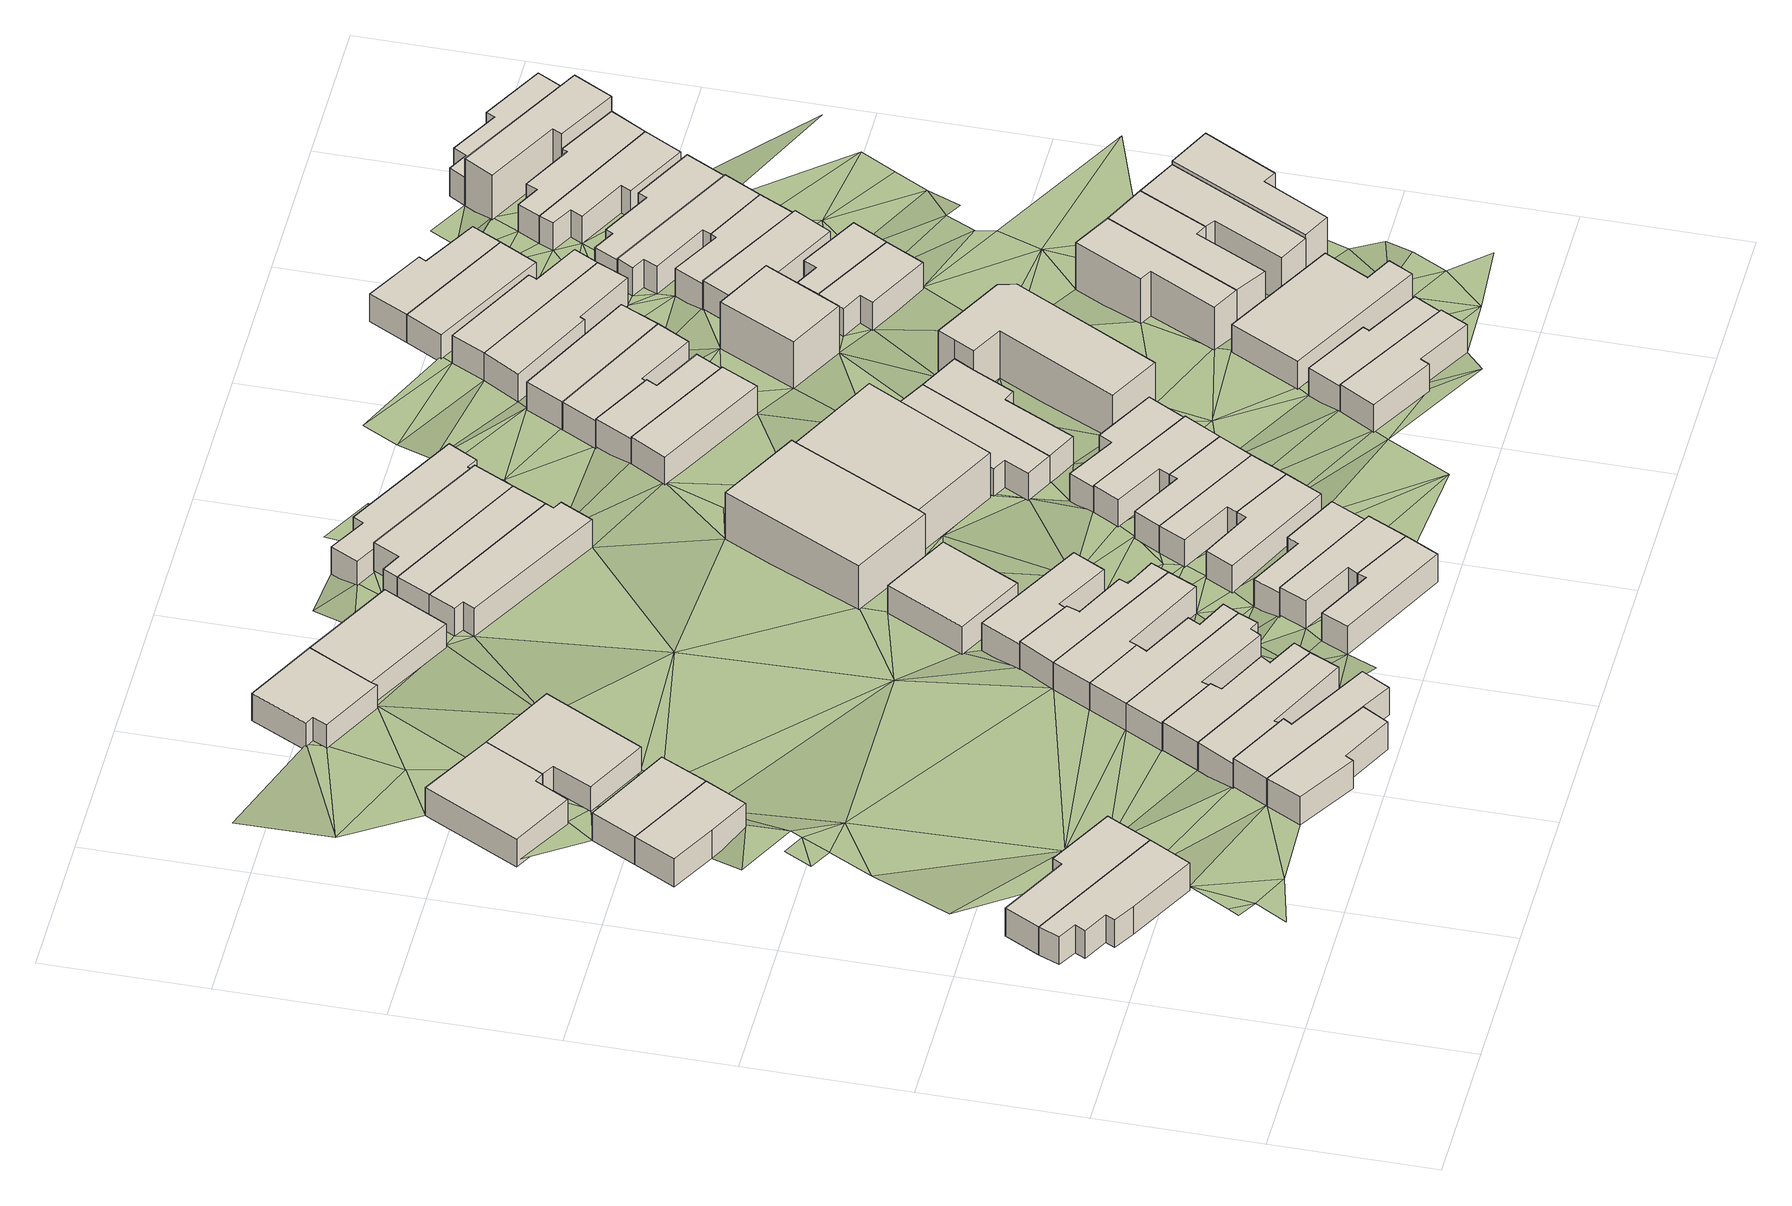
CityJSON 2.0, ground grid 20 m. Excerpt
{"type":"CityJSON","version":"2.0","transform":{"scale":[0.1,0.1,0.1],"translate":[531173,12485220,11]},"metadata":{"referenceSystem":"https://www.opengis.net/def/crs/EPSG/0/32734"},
"CityObjects":{
"building1":{"type":"Building","attributes":{"address":"84 Fenton Road Salt River Cape Town","building":"house","building:levels":1,"building_height":4.1,"plus_code":"4FRW3F96+7X5","ground_height":15.46,"roof_height":19.56},"geometry":[{"type":"Solid","lod":"1","boundaries":[[[[0,1,2,3]],[[1,4,5,2]],[[4,6,7,5]],[[6,8,9,7]],[[8,10,11,9]],[[10,12,13,11]],[[12,14,15,13]],[[14,16,17,15]],[[16,0,3,17]],[[3,2,5,7,9,11,13,15,17]],[[16,14,12,10,8,6,4,1,0]]]]}]},
"building2":{"type":"Building","attributes":{"address":"82 Fenton Road Salt River Cape Town","building":"house","building:levels":1,"building_height":4.1,"plus_code":"4FRW3F96+7XH","ground_height":15.46,"roof_height":19.56},"geometry":[{"type":"Solid","lod":"1","boundaries":[[[[1,18,19,2]],[[18,20,21,19]],[[20,22,23,21]],[[22,24,25,23]],[[24,4,5,25]],[[4,1,2,5]],[[2,19,21,23,25,5]],[[4,24,22,20,18,1]]]]}]},
"building3":{"type":"Building","attributes":{"address":"57 Cecil Road Salt River Cape Town","building":"house","building:levels":1,"building_height":4.1,"plus_code":"4FRW3F97+C2J","ground_height":13.93,"roof_height":18.03},"geometry":[{"type":"Solid","lod":"1","boundaries":[[[[26,27,28,29]],[[27,30,31,28]],[[30,32,33,31]],[[32,34,35,33]],[[34,26,29,35]],[[29,28,31,33,35]],[[34,32,30,27,26]]]]}]},
"building4":{"type":"Building","attributes":{"address":"83 Fenton Road Salt River Cape Town","building":"house","building:levels":1,"building_height":4.1,"plus_code":"4FRW3F97+54J","ground_height":15.99,"roof_height":20.09},"geometry":[{"type":"Solid","lod":"1","boundaries":[[[[36,37,38,39]],[[37,40,41,38]],[[40,42,43,41]],[[42,44,45,43]],[[44,46,47,45]],[[46,36,39,47]],[[39,38,41,43,45,47]],[[46,44,42,40,37,36]]]]}]},
"building5":{"type":"Building","attributes":{"address":"55 Cecil Road Salt River Cape Town","building":"house","building:levels":1,"building_height":4.1,"plus_code":"4FRW3F97+C2W","ground_height":13.93,"roof_height":18.03},"geometry":[{"type":"Solid","lod":"1","boundaries":[[[[26,34,35,29]],[[34,48,49,35]],[[48,50,51,49]],[[50,26,29,51]],[[29,35,49,51]],[[50,48,34,26]]]]}]},
"building6":{"type":"Building","attributes":{"address":"36 Pope Street Salt River Cape Town","building":"house","building:levels":1,"building_height":4.1,"plus_code":"4FRW3F97+G27","ground_height":13.09,"roof_height":17.19},"geometry":[{"type":"Solid","lod":"1","boundaries":[[[[52,53,54,55]],[[53,56,57,54]],[[56,58,59,57]],[[58,60,61,59]],[[60,62,63,61]],[[62,52,55,63]],[[55,54,57,59,61,63]],[[62,60,58,56,53,52]]]]}]},
"building7":{"type":"Building","attributes":{"address":"81 Fenton Road Salt River Cape Town","building":"house","building:levels":1,"building_height":4.1,"plus_code":"4FRW3F97+54V","ground_height":15.99,"roof_height":20.09},"geometry":[{"type":"Solid","lod":"1","boundaries":[[[[46,44,45,47]],[[44,64,65,45]],[[64,66,67,65]],[[66,68,69,67]],[[68,70,71,69]],[[70,72,73,71]],[[72,46,47,73]],[[47,45,65,67,69,71,73]],[[72,70,68,66,64,44,46]]]]}]},
"building8":{"type":"Building","attributes":{"address":"79 Fenton Road Salt River Cape Town","building":"house","building:levels":1,"building_height":4.1,"plus_code":"4FRW3F97+648","ground_height":15.23,"roof_height":19.33},"geometry":[{"type":"Solid","lod":"1","boundaries":[[[[74,75,76,77]],[[75,78,79,76]],[[78,80,81,79]],[[80,82,83,81]],[[82,84,85,83]],[[84,74,77,85]],[[77,76,79,81,83,85]],[[84,82,80,78,75,74]]]]}]},
"building9":{"type":"Building","attributes":{"address":"38 Pope Street Salt River Cape Town","building":"house","building:levels":1,"building_height":4.1,"plus_code":"4FRW3F97+F3J","ground_height":13.09,"roof_height":17.19},"geometry":[{"type":"Solid","lod":"1","boundaries":[[[[53,52,55,54]],[[52,86,87,55]],[[86,88,89,87]],[[88,90,91,89]],[[90,92,93,91]],[[92,53,54,93]],[[54,55,87,89,91,93]],[[92,90,88,86,52,53]]]]}]},
"building10":{"type":"Building","attributes":{"address":"77 Fenton Road Salt River Cape Town","building":"house","building:levels":1,"building_height":4.1,"plus_code":"4FRW3F97+64Q","ground_height":15.23,"roof_height":19.33},"geometry":[{"type":"Solid","lod":"1","boundaries":[[[[84,82,83,85]],[[82,94,95,83]],[[94,96,97,95]],[[96,98,99,97]],[[98,100,101,99]],[[100,102,103,101]],[[102,104,105,103]],[[104,84,85,105]],[[85,83,95,97,99,101,103,105]],[[104,102,100,98,96,94,82,84]]]]}]},
"building11":{"type":"Building","attributes":{"address":"75 Fenton Road Salt River Cape Town","building":"house","building:levels":1,"building_height":4.1,"plus_code":"4FRW3F97+752","ground_height":14.95,"roof_height":19.05},"geometry":[{"type":"Solid","lod":"1","boundaries":[[[[106,107,108,109]],[[107,110,111,108]],[[110,112,113,111]],[[112,114,115,113]],[[114,116,117,115]],[[116,118,119,117]],[[118,120,121,119]],[[120,106,109,121]],[[109,108,111,113,115,117,119,121]],[[120,118,116,114,112,110,107,106]]]]}]},
"building12":{"type":"Building","attributes":{"address":"73 Fenton Road Salt River Cape Town","building":"house","building:levels":1,"building_height":4.1,"plus_code":"4FRW3F97+756","ground_height":14.95,"roof_height":19.05},"geometry":[{"type":"Solid","lod":"1","boundaries":[[[[106,120,121,109]],[[120,122,123,121]],[[122,124,125,123]],[[124,126,127,125]],[[126,128,129,127]],[[128,130,131,129]],[[130,132,133,131]],[[132,106,109,133]],[[109,121,123,125,127,129,131,133]],[[132,130,128,126,124,122,120,106]]]]}]},
"building13":{"type":"Building","attributes":{"address":"7 Pope Street Salt River Cape Town","building":"house","building:levels":1,"building_height":4.1,"plus_code":"4FRW3F97+J34","ground_height":12.15,"roof_height":16.25},"geometry":[{"type":"Solid","lod":"1","boundaries":[[[[134,135,136,137]],[[135,138,139,136]],[[138,140,141,139]],[[140,142,143,141]],[[142,144,145,143]],[[144,146,147,145]],[[146,134,137,147]],[[137,136,139,141,143,145,147]],[[146,144,142,140,138,135,134]]]]}]},
"building14":{"type":"Building","attributes":{"address":"71 Fenton Road Salt River Cape Town","building":"house","building:levels":1,"building_height":4.1,"plus_code":"4FRW3F97+75M","ground_height":14.95,"roof_height":19.05},"geometry":[{"type":"Solid","lod":"1","boundaries":[[[[132,130,131,133]],[[130,148,149,131]],[[148,150,151,149]],[[150,152,153,151]],[[152,154,155,153]],[[154,132,133,155]],[[133,131,149,151,153,155]],[[154,152,150,148,130,132]]]]}]},
"building15":{"type":"Building","attributes":{"address":"69 Fenton Road Salt River Cape Town","building":"house","building:levels":1,"building_height":4.1,"plus_code":"4FRW3F97+75W","ground_height":14.95,"roof_height":19.05},"geometry":[{"type":"Solid","lod":"1","boundaries":[[[[154,152,153,155]],[[152,156,157,153]],[[156,158,159,157]],[[158,160,161,159]],[[160,162,163,161]],[[162,164,165,163]],[[164,166,167,165]],[[166,154,155,167]],[[155,153,157,159,161,163,165,167]],[[166,164,162,160,158,156,152,154]]]]}]},
"building16":{"type":"Building","attributes":{"address":"76 Goldsmith Road Salt River Cape Town","building":"house","building:levels":1,"building_height":4.1,"plus_code":"4FRW3F97+56W","ground_height":15.69,"roof_height":19.79},"geometry":[{"type":"Solid","lod":"1","boundaries":[[[[168,169,170,171]],[[169,172,173,170]],[[172,174,175,173]],[[174,176,177,175]],[[176,178,179,177]],[[178,168,171,179]],[[171,170,173,175,177,179]],[[178,176,174,172,169,168]]]]}]},
"building17":{"type":"Building","attributes":{"address":"67 Fenton Road Salt River Cape Town","building":"house","building:levels":1,"building_height":4.1,"plus_code":"4FRW3F97+859","ground_height":14.53,"roof_height":18.63},"geometry":[{"type":"Solid","lod":"1","boundaries":[[[[180,181,182,183]],[[181,184,185,182]],[[184,186,187,185]],[[186,188,189,187]],[[188,190,191,189]],[[190,180,183,191]],[[183,182,185,187,189,191]],[[190,188,186,184,181,180]]]]}]},
"building18":{"type":"Building","attributes":{"address":"Pope Street Salt River Cape Town","building":"house","building:levels":1,"building_height":4.1,"plus_code":"4FRW3F97+H4F","ground_height":12.15,"roof_height":16.25},"geometry":[{"type":"Solid","lod":"1","boundaries":[[[[135,134,137,136]],[[134,192,193,137]],[[192,194,195,193]],[[194,135,136,195]],[[136,137,193,195]],[[194,192,134,135]]]]}]},
"building19":{"type":"Building","attributes":{"address":"74 Goldsmith Road Salt River Cape Town","building":"house","building:levels":1,"building_height":4.1,"plus_code":"4FRW3F97+665","ground_height":15.69,"roof_height":19.79},"geometry":[{"type":"Solid","lod":"1","boundaries":[[[[169,196,197,170]],[[196,198,199,197]],[[198,200,201,199]],[[200,202,203,201]],[[202,172,173,203]],[[172,169,170,173]],[[170,197,199,201,203,173]],[[172,202,200,198,196,169]]]]}]},
"building20":{"type":"Building","attributes":{"address":"65 Fenton Road Salt River Cape Town","building":"house","building:levels":1,"building_height":4.1,"plus_code":"4FRW3F97+955","ground_height":14.27,"roof_height":18.37},"geometry":[{"type":"Solid","lod":"1","boundaries":[[[[204,205,206,207]],[[205,208,209,206]],[[208,210,211,209]],[[210,204,207,211]],[[207,206,209,211]],[[210,208,205,204]]]]}]},
"building21":{"type":"Building","attributes":{"address":"72 Goldsmith Road Salt River Cape Town","building":"house","building:levels":1,"building_height":4.1,"plus_code":"4FRW3F97+67C","ground_height":14.95,"roof_height":19.05},"geometry":[{"type":"Solid","lod":"1","boundaries":[[[[212,213,214,215]],[[213,216,217,214]],[[216,218,219,217]],[[218,220,221,219]],[[220,222,223,221]],[[222,212,215,223]],[[215,214,217,219,221,223]],[[222,220,218,216,213,212]]]]}]},
"building22":{"type":"Building","attributes":{"address":"70 Goldsmith Road Salt River Cape Town","building":"house","building:levels":1,"building_height":4.1,"plus_code":"4FRW3F97+67V","ground_height":14.59,"roof_height":18.69},"geometry":[{"type":"Solid","lod":"1","boundaries":[[[[224,225,226,227]],[[225,228,229,226]],[[228,230,231,229]],[[230,232,233,231]],[[232,234,235,233]],[[234,224,227,235]],[[227,226,229,231,233,235]],[[234,232,230,228,225,224]]]]}]},
"building23":{"type":"Building","attributes":{"address":"62 Fenton Road Salt River Cape Town","building":"house","building:levels":1,"building_height":4.1,"plus_code":"4FRW3F97+G5P","ground_height":12.95,"roof_height":17.05},"geometry":[{"type":"Solid","lod":"1","boundaries":[[[[236,237,238,239]],[[237,240,241,238]],[[240,242,243,241]],[[242,244,245,243]],[[244,246,247,245]],[[246,248,249,247]],[[248,250,251,249]],[[250,236,239,251]],[[239,238,241,243,245,247,249,251]],[[250,248,246,244,242,240,237,236]]]]}]},
"building24":{"type":"Building","attributes":{"address":"68 Goldsmith Road Salt River Cape Town","building":"house","building:levels":1,"building_height":4.1,"plus_code":"4FRW3F97+778","ground_height":14.59,"roof_height":18.69},"geometry":[{"type":"Solid","lod":"1","boundaries":[[[[224,252,253,227]],[[252,254,255,253]],[[254,256,257,255]],[[256,258,259,257]],[[258,225,226,259]],[[225,224,227,226]],[[227,253,255,257,259,226]],[[225,258,256,254,252,224]]]]}]},
"building25":{"type":"Building","attributes":{"address":"Fenton Mews 46 Fenton Road Salt River Cape Town","building":"apartments","building:levels":2,"building:flats":"4","building_height":6.9,"plus_code":"4FRW3F97+C68","ground_height":13.69,"roof_height":20.59},"geometry":[{"type":"Solid","lod":"1","boundaries":[[[[260,261,262,263]],[[261,264,265,262]],[[264,266,267,265]],[[266,268,269,267]],[[268,270,271,269]],[[270,260,263,271]],[[263,262,265,267,269,271]],[[270,268,266,264,261,260]]]]}]},
"building26":{"type":"Building","attributes":{"address":"60 Fenton Road Salt River Cape Town","building":"house","building:levels":1,"building_height":4.1,"plus_code":"4FRW3F97+H55","ground_height":12.95,"roof_height":17.05},"geometry":[{"type":"Solid","lod":"1","boundaries":[[[[236,250,251,239]],[[250,272,273,251]],[[272,274,275,273]],[[274,236,239,275]],[[239,251,273,275]],[[274,272,250,236]]]]}]},
"building27":{"type":"Building","attributes":{"address":"66 Goldsmith Road Salt River Cape Town","building":"house","building:levels":1,"building_height":4.1,"plus_code":"4FRW3F97+77H","ground_height":14.59,"roof_height":18.69},"geometry":[{"type":"Solid","lod":"1","boundaries":[[[[252,276,277,253]],[[276,278,279,277]],[[278,280,281,279]],[[280,282,283,281]],[[282,254,255,283]],[[254,252,253,255]],[[253,277,279,281,283,255]],[[254,282,280,278,276,252]]]]}]},
"building28":{"type":"Building","attributes":{"address":"58 Fenton Road Salt River Cape Town","building":"house","building:levels":1,"building_height":4.1,"plus_code":"4FRW3F97+H66","ground_height":12.95,"roof_height":17.05},"geometry":[{"type":"Solid","lod":"1","boundaries":[[[[272,284,285,273]],[[284,286,287,285]],[[286,288,289,287]],[[288,290,291,289]],[[290,274,275,291]],[[274,272,273,275]],[[273,285,287,289,291,275]],[[274,290,288,286,284,272]]]]}]},
"building29":{"type":"Building","attributes":{"address":"64 Goldsmith Road Salt River Cape Town","building":"house","building:levels":1,"building_height":4.1,"plus_code":"4FRW3F97+78R","ground_height":14.59,"roof_height":18.69},"geometry":[{"type":"Solid","lod":"1","boundaries":[[[[276,292,293,277]],[[292,294,295,293]],[[294,296,297,295]],[[296,298,299,297]],[[298,278,279,299]],[[278,276,277,279]],[[277,293,295,297,299,279]],[[278,298,296,294,292,276]]]]}]},
"building30":{"type":"Building","attributes":{"address":"56 Fenton Road Salt River Cape Town","building":"house","building:levels":1,"building_height":4.1,"plus_code":"4FRW3F97+H6M","ground_height":12.15,"roof_height":16.25},"geometry":[{"type":"Solid","lod":"1","boundaries":[[[[300,301,302,303]],[[301,304,305,302]],[[304,306,307,305]],[[306,308,309,307]],[[308,310,311,309]],[[310,312,313,311]],[[312,314,315,313]],[[314,316,317,315]],[[316,300,303,317]],[[303,302,305,307,309,311,313,315,317]],[[316,314,312,310,308,306,304,301,300]]]]}]},
"building31":{"type":"Building","attributes":{"address":"48 Fenton Road Salt River Cape Town","building":"yes","building:levels":2,"building_height":6.9,"plus_code":"4FRW3F97+97W","ground_height":13.69,"roof_height":20.59},"geometry":[{"type":"Solid","lod":"1","boundaries":[[[[261,260,263,262]],[[260,318,319,263]],[[318,320,321,319]],[[320,261,262,321]],[[262,263,319,321]],[[320,318,260,261]]]]}]},
"building32":{"type":"Building","attributes":{"address":"62 Goldsmith Road Salt River Cape Town","building":"house","building:levels":1,"building_height":4.1,"plus_code":"4FRW3F97+883","ground_height":14.27,"roof_height":18.37},"geometry":[{"type":"Solid","lod":"1","boundaries":[[[[322,323,324,325]],[[323,326,327,324]],[[326,328,329,327]],[[328,330,331,329]],[[330,332,333,331]],[[332,322,325,333]],[[325,324,327,329,331,333]],[[332,330,328,326,323,322]]]]}]},
"building33":{"type":"Building","attributes":{"address":"50 Fenton Road Salt River Cape Town","building":"house","building:levels":1,"building_height":4.1,"plus_code":"4FRW3F97+98C","ground_height":13.88,"roof_height":17.98},"geometry":[{"type":"Solid","lod":"1","boundaries":[[[[334,335,336,337]],[[335,338,339,336]],[[338,340,341,339]],[[340,342,343,341]],[[342,344,345,343]],[[344,334,337,345]],[[337,336,339,341,343,345]],[[344,342,340,338,335,334]]]]}]},
"building34":{"type":"Building","attributes":{"address":"52 Fenton Road Salt River Cape Town","building":"house","building:levels":1,"building_height":4.1,"plus_code":"4FRW3F97+988","ground_height":13.88,"roof_height":17.98},"geometry":[{"type":"Solid","lod":"1","boundaries":[[[[346,334,337,347]],[[334,344,345,337]],[[344,348,349,345]],[[348,350,351,349]],[[350,352,353,351]],[[352,354,355,353]],[[354,346,347,355]],[[347,337,345,349,351,353,355]],[[354,352,350,348,344,334,346]]]]}]},
"building35":{"type":"Building","attributes":{"address":"61 Fenton Road Salt River Cape Town","building":"house","building:levels":1,"building_height":4.1,"plus_code":"4FRW3F97+F8J","ground_height":13.29,"roof_height":17.39},"geometry":[{"type":"Solid","lod":"1","boundaries":[[[[356,357,358,359]],[[357,360,361,358]],[[360,362,363,361]],[[362,356,359,363]],[[359,358,361,363]],[[362,360,357,356]]]]}]},
"building36":{"type":"Building","attributes":{"address":"Goldsmith Road Salt River Cape Town","building":"house","building:levels":1,"building_height":4.1,"plus_code":"4FRW3F97+695","ground_height":14.92,"roof_height":19.02},"geometry":[{"type":"Solid","lod":"1","boundaries":[[[[364,365,366,367]],[[365,368,369,366]],[[368,370,371,369]],[[370,372,373,371]],[[372,374,375,373]],[[374,364,367,375]],[[367,366,369,371,373,375]],[[374,372,370,368,365,364]]]]}]},
"building37":{"type":"Building","attributes":{"address":"59 Fenton Road Salt River Cape Town","building":"house","building:levels":1,"building_height":4.1,"plus_code":"4FRW3F97+F8V","ground_height":12.95,"roof_height":17.05},"geometry":[{"type":"Solid","lod":"1","boundaries":[[[[376,377,378,379]],[[377,380,381,378]],[[380,382,383,381]],[[382,384,385,383]],[[384,386,387,385]],[[386,376,379,387]],[[379,378,381,383,385,387]],[[386,384,382,380,377,376]]]]}]},
"building38":{"type":"Building","attributes":{"address":"Goldsmith Road Salt River Cape Town","building":"house","building:levels":1,"building_height":4.1,"plus_code":"4FRW3F97+6C7","ground_height":14.59,"roof_height":18.69},"geometry":[{"type":"Solid","lod":"1","boundaries":[[[[388,389,390,391]],[[389,392,393,390]],[[392,394,395,393]],[[394,396,397,395]],[[396,398,399,397]],[[398,388,391,399]],[[391,390,393,395,397,399]],[[398,396,394,392,389,388]]]]}]},
"building39":{"type":"Building","attributes":{"address":"Crown Butchery 58 Goldsmith Road Salt River 7925 Salt River, Cape Town","building":"commercial","building:levels":2,"building_height":6.9,"plus_code":"4FRW3F97+89V","ground_height":13.88,"roof_height":20.78},"geometry":[{"type":"Solid","lod":"1","boundaries":[[[[346,354,400,401]],[[354,402,403,400]],[[402,404,405,403]],[[404,406,407,405]],[[406,408,409,407]],[[408,410,411,409]],[[410,412,413,411]],[[412,346,401,413]],[[401,400,403,405,407,409,411,413]],[[412,410,408,406,404,402,354,346]]]]}]},
"building40":{"type":"Building","attributes":{"address":"57 Fenton Road Salt River Cape Town","building":"house","building:levels":1,"building_height":4.1,"plus_code":"4FRW3F97+G88","ground_height":12.71,"roof_height":16.81},"geometry":[{"type":"Solid","lod":"1","boundaries":[[[[414,415,416,417]],[[415,418,419,416]],[[418,420,421,419]],[[420,422,423,421]],[[422,424,425,423]],[[424,414,417,425]],[[417,416,419,421,423,425]],[[424,422,420,418,415,414]]]]}]},
"building41":{"type":"Building","attributes":{"address":"55 Fenton Road Salt River Cape Town","building":"house","building:levels":1,"building_height":4.1,"plus_code":"4FRW3F97+G8G","ground_height":12.71,"roof_height":16.81},"geometry":[{"type":"Solid","lod":"1","boundaries":[[[[424,422,423,425]],[[422,426,427,423]],[[426,428,429,427]],[[428,424,425,429]],[[425,423,427,429]],[[428,426,422,424]]]]}]},
"building42":{"type":"Building","attributes":{"address":"61 Goldsmith Road Salt River Cape Town","building":"house","building:levels":1,"building_height":4.1,"plus_code":"4FRW3F97+6CP","ground_height":14.28,"roof_height":18.38},"geometry":[{"type":"Solid","lod":"1","boundaries":[[[[430,431,432,433]],[[431,434,435,432]],[[434,436,437,435]],[[436,438,439,437]],[[438,440,441,439]],[[440,430,433,441]],[[433,432,435,437,439,441]],[[440,438,436,434,431,430]]]]}]},
"building43":{"type":"Building","attributes":{"address":"9 Pope Street Salt River Cape Town","building":"house","building:levels":2,"building_height":6.9,"plus_code":"4FRW3F97+F93","ground_height":13.29,"roof_height":20.19},"geometry":[{"type":"Solid","lod":"1","boundaries":[[[[442,443,444,445]],[[443,446,447,444]],[[446,448,449,447]],[[448,442,445,449]],[[445,444,447,449]],[[448,446,443,442]]]]}]},
"building44":{"type":"Building","attributes":{"address":"53 Fenton Road Salt River Cape Town","building":"house","building:levels":1,"building_height":4.1,"plus_code":"4FRW3F97+G9R","ground_height":12.71,"roof_height":16.81},"geometry":[{"type":"Solid","lod":"1","boundaries":[[[[450,451,452,453]],[[451,454,455,452]],[[454,456,457,455]],[[456,458,459,457]],[[458,460,461,459]],[[460,450,453,461]],[[453,452,455,457,459,461]],[[460,458,456,454,451,450]]]]}]},
"building45":{"type":"Building","attributes":{"address":"60 Pope Street Salt River Cape Town","building":"house","building:levels":2,"building_height":6.9,"plus_code":"4FRW3F97+8C4","ground_height":13.71,"roof_height":20.61},"geometry":[{"type":"Solid","lod":"1","boundaries":[[[[462,463,464,465]],[[463,466,467,464]],[[466,468,469,467]],[[468,470,471,469]],[[470,472,473,471]],[[472,462,465,473]],[[465,464,467,469,471,473]],[[472,470,468,466,463,462]]]]}]},
"building46":{"type":"Building","attributes":{"address":"51 Fenton Road Salt River Cape Town","building":"house","building:levels":1,"building_height":4.1,"plus_code":"4FRW3F97+H97","ground_height":12.71,"roof_height":16.81},"geometry":[{"type":"Solid","lod":"1","boundaries":[[[[450,460,461,453]],[[460,474,475,461]],[[474,476,477,475]],[[476,478,479,477]],[[478,480,481,479]],[[480,450,453,481]],[[453,461,475,477,479,481]],[[480,478,476,474,460,450]]]]}]},
"building47":{"type":"Building","attributes":{"address":"62 Pope Street Salt River Cape Town","building":"house","building:levels":2,"building_height":6.9,"plus_code":"4FRW3F97+8F6","ground_height":13.71,"roof_height":20.61},"geometry":[{"type":"Solid","lod":"1","boundaries":[[[[482,462,465,483]],[[462,472,473,465]],[[472,484,485,473]],[[484,486,487,485]],[[486,488,489,487]],[[488,482,483,489]],[[483,465,473,485,487,489]],[[488,486,484,472,462,482]]]]}]},
"building48":{"type":"Building","attributes":{"address":"54 Goldsmith Road Salt River Cape Town","building":"house","building:levels":1,"building_height":4.1,"plus_code":"4FRW3F97+CCF","ground_height":13.19,"roof_height":17.29},"geometry":[{"type":"Solid","lod":"1","boundaries":[[[[490,491,492,493]],[[491,494,495,492]],[[494,496,497,495]],[[496,498,499,497]],[[498,500,501,499]],[[500,490,493,501]],[[493,492,495,497,499,501]],[[500,498,496,494,491,490]]]]}]},
"building49":{"type":"Building","attributes":{"address":"Fenton Road Salt River Cape Town","building":"house","building:levels":1,"building_height":4.1,"plus_code":"4FRW3F97+H9P","ground_height":11.81,"roof_height":15.91},"geometry":[{"type":"Solid","lod":"1","boundaries":[[[[502,503,504,505]],[[503,506,507,504]],[[506,508,509,507]],[[508,502,505,509]],[[505,504,507,509]],[[508,506,503,502]]]]}]},
"building50":{"type":"Building","attributes":{"address":"52 Goldsmith Road Salt River Cape Town","building":"house","building:levels":1,"building_height":4.1,"plus_code":"4FRW3F97+CCP","ground_height":13.19,"roof_height":17.29},"geometry":[{"type":"Solid","lod":"1","boundaries":[[[[490,510,511,493]],[[510,512,513,511]],[[512,514,515,513]],[[514,516,517,515]],[[516,491,492,517]],[[491,490,493,492]],[[493,511,513,515,517,492]],[[491,516,514,512,510,490]]]]}]},
"building51":{"type":"Building","attributes":{"address":"64 Pope Street Salt River Cape Town","building":"house","building:levels":2,"building_height":6.9,"plus_code":"4FRW3F97+7FM","ground_height":13.71,"roof_height":20.61},"geometry":[{"type":"Solid","lod":"1","boundaries":[[[[518,482,483,519]],[[482,488,489,483]],[[488,520,521,489]],[[520,522,523,521]],[[522,524,525,523]],[[524,518,519,525]],[[519,483,489,521,523,525]],[[524,522,520,488,482,518]]]]}]},
"building52":{"type":"Building","attributes":{"address":"50 Goldsmith Road Salt River Cape Town","building":"house","building:levels":1,"building_height":4.1,"plus_code":"4FRW3F97+FCF","ground_height":13.19,"roof_height":17.29},"geometry":[{"type":"Solid","lod":"1","boundaries":[[[[526,527,528,529]],[[527,530,531,528]],[[530,532,533,531]],[[532,534,535,533]],[[534,536,537,535]],[[536,526,529,537]],[[529,528,531,533,535,537]],[[536,534,532,530,527,526]]]]}]},
"building53":{"type":"Building","attributes":{"address":"Fenton Road Salt River Cape Town","building":"house","building:levels":1,"building_height":4.1,"plus_code":"4FRW3F97+H9W","ground_height":11.81,"roof_height":15.91},"geometry":[{"type":"Solid","lod":"1","boundaries":[[[[538,502,505,539]],[[502,508,509,505]],[[508,540,541,509]],[[540,542,543,541]],[[542,544,545,543]],[[544,538,539,545]],[[539,505,509,541,543,545]],[[544,542,540,508,502,538]]]]}]},
"building54":{"type":"Building","attributes":{"address":"48 Goldsmith Road Salt River Cape Town","building":"house","building:levels":1,"building_height":4.1,"plus_code":"4FRW3F97+FCP","ground_height":12.71,"roof_height":16.81},"geometry":[{"type":"Solid","lod":"1","boundaries":[[[[546,547,548,549]],[[547,550,551,548]],[[550,552,553,551]],[[552,554,555,553]],[[554,556,557,555]],[[556,546,549,557]],[[549,548,551,553,555,557]],[[556,554,552,550,547,546]]]]}]},
"building55":{"type":"Building","attributes":{"address":"66 Pope Street Salt River Cape Town","building":"house","building:levels":2,"building_height":6.9,"plus_code":"4FRW3F97+7GR","ground_height":14.16,"roof_height":21.06},"geometry":[{"type":"Solid","lod":"1","boundaries":[[[[558,559,560,561]],[[559,562,563,560]],[[562,564,565,563]],[[564,566,567,565]],[[566,568,569,567]],[[568,558,561,569]],[[561,560,563,565,567,569]],[[568,566,564,562,559,558]]]]}]},
"building56":{"type":"Building","attributes":{"address":"46 Goldsmith Road Salt River Cape Town","building":"house","building:levels":1,"building_height":4.1,"plus_code":"4FRW3F97+GC5","ground_height":12.71,"roof_height":16.81},"geometry":[{"type":"Solid","lod":"1","boundaries":[[[[547,570,571,548]],[[570,572,573,571]],[[572,574,575,573]],[[574,576,577,575]],[[576,578,579,577]],[[578,580,581,579]],[[580,550,551,581]],[[550,547,548,551]],[[548,571,573,575,577,579,581,551]],[[550,580,578,576,574,572,570,547]]]]}]},
"building57":{"type":"Building","attributes":{"address":"44 Goldsmith Road Salt River Cape Town","building":"house","building:levels":1,"building_height":4.1,"plus_code":"4FRW3F97+GF6","ground_height":12.55,"roof_height":16.65},"geometry":[{"type":"Solid","lod":"1","boundaries":[[[[582,583,584,585]],[[583,586,587,584]],[[586,588,589,587]],[[588,590,591,589]],[[590,592,593,591]],[[592,594,595,593]],[[594,596,597,595]],[[596,582,585,597]],[[585,584,587,589,591,593,595,597]],[[596,594,592,590,588,586,583,582]]]]}]},
"building58":{"type":"Building","attributes":{"address":"42 Goldsmith Road Salt River Cape Town","building":"house","building:levels":1,"building_height":4.1,"plus_code":"4FRW3F97+GFV","ground_height":12.55,"roof_height":16.65},"geometry":[{"type":"Solid","lod":"1","boundaries":[[[[598,599,600,601]],[[599,602,603,600]],[[602,604,605,603]],[[604,606,607,605]],[[606,608,609,607]],[[608,610,611,609]],[[610,612,613,611]],[[612,598,601,613]],[[601,600,603,605,607,609,611,613]],[[612,610,608,606,604,602,599,598]]]]}]},
"building59":{"type":"Building","attributes":{"address":"40 Goldsmith Road Salt River Cape Town","building":"house","building:levels":1,"building_height":4.1,"plus_code":"4FRW3F97+HF3","ground_height":12.55,"roof_height":16.65},"geometry":[{"type":"Solid","lod":"1","boundaries":[[[[598,614,615,601]],[[614,616,617,615]],[[616,618,619,617]],[[618,620,621,619]],[[620,622,623,621]],[[622,624,625,623]],[[624,599,600,625]],[[599,598,601,600]],[[601,615,617,619,621,623,625,600]],[[599,624,622,620,618,616,614,598]]]]}]},
"building60":{"type":"Building","attributes":{"address":"38 Goldsmith Road Salt River Cape Town","building":"house","building:levels":2,"building_height":6.9,"plus_code":"4FRW3F97+HFG","ground_height":11.88,"roof_height":18.78},"geometry":[{"type":"Solid","lod":"1","boundaries":[[[[626,627,628,629]],[[627,630,631,628]],[[630,632,633,631]],[[632,634,635,633]],[[634,636,637,635]],[[636,626,629,637]],[[629,628,631,633,635,637]],[[636,634,632,630,627,626]]]]}]},
"building61":{"type":"Building","attributes":{"address":"36 Goldsmith Road Salt River Cape Town","building":"house","building:levels":1,"building_height":4.1,"plus_code":"4FRW3F97+HFQ","ground_height":11.88,"roof_height":15.98},"geometry":[{"type":"Solid","lod":"1","boundaries":[[[[627,638,639,640]],[[638,641,642,639]],[[641,643,644,642]],[[643,645,646,644]],[[645,647,648,646]],[[647,649,650,648]],[[649,630,651,650]],[[630,627,640,651]],[[640,639,642,644,646,648,650,651]],[[630,649,647,645,643,641,638,627]]]]}]},
"terrain1":{"type":"TINRelief","geometry":[{"type":"CompositeSurface","lod":"1","boundaries":[[[652,653,654]],[[655,653,656]],[[657,654,653]],[[20,658,22]],[[657,653,655]],[[659,20,660]],[[661,659,660]],[[657,655,662]],[[657,662,1]],[[660,20,18]],[[655,663,662]],[[660,664,661]],[[1,72,18]],[[661,664,665]],[[666,667,665]],[[668,667,666]],[[662,72,1]],[[30,669,670]],[[670,669,671]],[[666,665,664]],[[671,666,664]],[[660,18,672]],[[50,673,674]],[[18,72,84]],[[664,34,671]],[[670,671,34]],[[84,104,18]],[[675,673,50]],[[675,50,676]],[[677,664,660]],[[18,104,672]],[[676,50,48]],[[675,678,673]],[[679,673,678]],[[675,680,678]],[[672,681,660]],[[682,683,56]],[[675,676,684]],[[48,684,676]],[[664,685,34]],[[660,681,677]],[[686,687,683]],[[68,688,70]],[[689,70,688]],[[56,53,682]],[[690,683,682]],[[34,685,48]],[[66,688,68]],[[686,683,690]],[[677,685,664]],[[691,102,100]],[[692,102,691]],[[684,48,693]],[[682,53,694]],[[694,690,682]],[[690,695,686]],[[692,691,696]],[[697,691,698]],[[178,699,688]],[[694,53,700]],[[701,178,688]],[[48,685,693]],[[693,700,684]],[[699,178,697]],[[691,697,696]],[[685,677,702]],[[697,178,176]],[[703,696,697]],[[704,705,706]],[[704,707,705]],[[696,703,708]],[[200,703,697]],[[200,697,176]],[[702,709,685]],[[190,709,702]],[[694,700,710]],[[704,711,122]],[[707,704,150]],[[198,120,703]],[[198,703,200]],[[172,200,176]],[[710,712,694]],[[713,685,709]],[[122,150,704]],[[700,693,242]],[[122,120,220]],[[172,176,174]],[[220,120,198]],[[190,205,709]],[[685,714,693]],[[242,710,700]],[[715,716,160]],[[202,200,172]],[[220,150,122]],[[714,685,713]],[[715,717,718]],[[135,719,720]],[[717,715,160]],[[150,220,721]],[[190,722,205]],[[160,158,156]],[[152,150,723]],[[723,150,721]],[[160,156,717]],[[710,242,237]],[[721,220,724]],[[237,242,240]],[[710,237,236]],[[220,725,724]],[[726,156,152]],[[135,727,719]],[[717,156,728]],[[726,152,723]],[[236,727,710]],[[722,208,205]],[[714,713,729]],[[693,714,266]],[[726,728,156]],[[693,244,242]],[[717,730,722]],[[724,731,721]],[[727,236,274]],[[730,717,728]],[[713,208,729]],[[726,723,732]],[[719,727,290]],[[728,726,733]],[[732,723,734]],[[727,274,290]],[[735,736,719]],[[290,735,719]],[[728,733,730]],[[208,722,737]],[[732,738,726]],[[266,244,693]],[[731,724,739]],[[740,722,730]],[[741,196,169]],[[208,737,729]],[[740,742,722]],[[290,288,286]],[[735,312,736]],[[286,735,290]],[[743,729,737]],[[739,196,741]],[[737,722,744]],[[722,742,744]],[[745,740,730]],[[739,741,731]],[[737,746,743]],[[745,730,747]],[[748,740,745]],[[310,308,312]],[[744,746,737]],[[742,330,744]],[[749,224,731]],[[248,246,250]],[[741,749,731]],[[244,266,750]],[[751,746,744]],[[744,330,752]],[[753,266,264]],[[272,250,246]],[[750,246,244]],[[744,754,751]],[[753,750,266]],[[224,755,252]],[[330,348,752]],[[756,757,308]],[[758,330,759]],[[749,755,224]],[[348,330,758]],[[272,246,760]],[[753,264,750]],[[761,756,308]],[[335,746,751]],[[252,762,276]],[[246,750,763]],[[761,308,764]],[[760,284,272]],[[755,762,252]],[[348,758,765]],[[766,264,261]],[[246,386,760]],[[767,292,276]],[[284,768,769]],[[386,246,763]],[[768,284,760]],[[746,335,766]],[[765,758,770]],[[749,771,755]],[[264,360,750]],[[348,765,352]],[[768,760,764]],[[767,276,398]],[[398,276,762]],[[292,767,770]],[[761,764,772]],[[350,348,352]],[[770,773,765]],[[264,766,360]],[[770,767,773]],[[774,771,749]],[[760,386,775]],[[335,334,766]],[[776,764,760]],[[777,767,398]],[[352,765,402]],[[772,764,776]],[[778,771,774]],[[775,776,760]],[[779,773,767]],[[352,780,354]],[[777,781,767]],[[398,782,777]],[[766,443,360]],[[372,778,774]],[[352,402,780]],[[783,772,450]],[[772,776,451]],[[766,334,446]],[[402,354,780]],[[346,412,334]],[[781,779,767]],[[362,360,443]],[[451,450,772]],[[443,766,446]],[[784,785,786]],[[418,786,785]],[[334,412,446]],[[787,783,480]],[[773,779,788]],[[782,789,777]],[[790,782,791]],[[418,785,792]],[[362,443,442]],[[374,372,793]],[[480,783,450]],[[773,788,408]],[[779,781,794]],[[785,362,442]],[[776,454,451]],[[790,374,793]],[[782,790,789]],[[795,794,781]],[[442,792,785]],[[412,796,446]],[[787,480,797]],[[412,410,796]],[[798,788,779]],[[793,789,790]],[[454,776,426]],[[442,422,792]],[[795,781,440]],[[796,799,446]],[[799,800,446]],[[789,793,801]],[[802,799,796]],[[408,788,463]],[[442,803,422]],[[448,446,800]],[[440,804,795]],[[456,454,426]],[[442,448,805]],[[438,806,440]],[[410,807,796]],[[801,806,789]],[[808,795,804]],[[442,805,803]],[[480,478,797]],[[809,801,793]],[[440,810,804]],[[811,410,408]],[[554,426,422]],[[426,458,456]],[[800,812,448]],[[808,813,795]],[[440,806,814]],[[554,422,803]],[[815,806,801]],[[448,816,805]],[[814,810,440]],[[448,812,817]],[[808,804,818]],[[811,408,463]],[[811,807,410]],[[448,817,816]],[[819,814,806]],[[426,554,458]],[[812,512,817]],[[812,514,512]],[[820,806,815]],[[821,797,478]],[[819,806,820]],[[578,458,554]],[[458,578,574]],[[572,458,574]],[[463,462,811]],[[512,536,817]],[[572,460,458]],[[821,478,476]],[[574,578,576]],[[819,822,814]],[[476,474,821]],[[554,823,578]],[[460,572,824]],[[825,490,807]],[[807,811,826]],[[811,462,482]],[[512,510,536]],[[460,824,474]],[[827,814,822]],[[828,829,554]],[[829,823,554]],[[807,826,825]],[[602,821,474]],[[474,824,606]],[[490,830,510]],[[592,590,824]],[[602,831,821]],[[542,832,544]],[[490,825,830]],[[833,536,510]],[[606,824,590]],[[606,602,474]],[[526,536,833]],[[602,599,831]],[[544,832,834]],[[832,831,624]],[[599,624,831]],[[604,602,606]],[[610,606,590]],[[833,835,526]],[[811,482,836]],[[510,830,837]],[[833,510,837]],[[836,826,811]],[[610,590,588]],[[832,838,834]],[[832,624,838]],[[830,839,837]],[[606,610,608]],[[586,610,588]],[[620,624,622]],[[838,624,620]],[[840,834,630]],[[630,834,838]],[[837,841,833]],[[842,835,833]],[[612,610,586]],[[842,843,835]],[[833,841,842]],[[612,586,583]],[[620,844,838]],[[616,620,618]],[[620,616,844]],[[845,583,843]],[[643,846,645]],[[641,846,643]]]}]}
},
"vertices":[
[158,167,45],[186,218,45],[186,218,86],[158,167,86],[16,307,45],[16,307,86],[5,281,45],[5,281,86],[28,268,45],[28,268,86],[21,255,45],[21,255,86],[52,239,45],[52,239,86],[46,227,45],[46,227,86],[72,212,45],[72,212,86],
[215,273,45],[215,273,86],[132,317,45],[132,317,86],[125,305,45],[125,305,86],[39,350,45],[39,350,86],
[84,782,29],[57,731,29],[57,731,70],[84,782,70],[113,701,29],[113,701,70],[166,674,29],[166,674,70],[193,725,29],[193,725,70],
[287,70,50],[360,26,50],[360,26,91],[287,70,91],[366,36,50],[366,36,91],[432,3,50],[432,3,91],[451,35,50],[451,35,91],[310,113,50],[310,113,91],
[222,782,29],[222,782,70],[113,837,29],[113,837,70],
[174,907,21],[213,980,21],[213,980,62],[174,907,62],[123,1029,21],[123,1029,62],[60,911,21],[60,911,62],[138,870,21],[138,870,62],[161,912,21],[161,912,62],
[489,14,50],[489,14,91],[509,49,50],[509,49,91],[405,106,50],[405,106,91],[412,117,50],[412,117,91],[334,157,50],[334,157,91],
[334,157,42],[412,117,42],[412,117,83],[334,157,83],[415,128,42],[415,128,83],[519,78,42],[519,78,83],[536,114,42],[536,114,83],[361,203,42],[361,203,83],
[189,898,21],[189,898,62],[164,850,21],[164,850,62],[242,810,21],[242,810,62],[307,932,21],[307,932,62],
[548,135,42],[548,135,83],[510,154,42],[510,154,83],[518,166,42],[518,166,83],[455,197,42],[455,197,83],[461,211,42],[461,211,83],[386,249,42],[386,249,83],
[411,296,40],[386,249,40],[386,249,80],[411,296,80],[461,211,40],[461,211,80],[465,222,40],[465,222,80],[556,175,40],[556,175,80],[564,188,40],[564,188,80],[576,183,40],[576,183,80],[587,207,40],[587,207,80],
[598,227,40],[598,227,80],[559,245,40],[559,245,80],[567,260,40],[567,260,80],[502,293,40],[502,293,80],[510,306,40],[510,306,80],[436,343,40],[436,343,80],
[294,1129,12],[336,1208,12],[336,1208,52],[294,1129,52],[247,1254,12],[247,1254,52],[211,1184,12],[211,1184,52],[222,1179,12],[222,1179,52],[213,1161,12],[213,1161,52],[291,1121,12],[291,1121,52],
[514,315,40],[514,315,80],[620,263,40],[620,263,80],[637,298,40],[637,298,80],[461,390,40],[461,390,80],
[648,320,40],[648,320,80],[609,338,40],[609,338,80],[614,349,40],[614,349,80],[551,380,40],[551,380,80],[557,396,40],[557,396,80],[487,434,40],[487,434,80],
[723,11,47],[745,52,47],[745,52,88],[723,11,88],[672,91,47],[672,91,88],[667,80,47],[667,80,88],[598,115,47],[598,115,88],[582,82,47],[582,82,88],
[487,434,35],[557,396,35],[557,396,76],[487,434,76],[563,406,35],[563,406,76],[630,370,35],[630,370,76],[651,409,35],[651,409,76],[513,483,35],[513,483,76],
[408,1069,12],[408,1069,52],[450,1148,12],[450,1148,52],
[769,100,47],[769,100,88],[630,170,47],[630,170,88],[614,137,47],[614,137,88],[679,103,47],[679,103,88],
[504,503,33],[589,459,33],[589,459,74],[504,503,74],[639,555,33],[639,555,74],[554,599,33],[554,599,74],
[769,100,40],[793,147,40],[793,147,80],[769,100,80],[723,182,40],[723,182,80],[716,168,40],[716,168,80],[646,203,40],[646,203,80],[630,170,40],[630,170,80],
[830,207,36],[756,247,36],[756,247,77],[830,207,77],[749,235,36],[749,235,77],[684,266,36],[684,266,77],[666,232,36],[666,232,77],[806,162,36],[806,162,77],
[442,1096,20],[426,1063,20],[426,1063,61],[442,1096,61],[438,1056,20],[438,1056,61],[430,1042,20],[430,1042,61],[605,947,20],[605,947,61],[626,987,20],[626,987,61],[615,993,20],[615,993,61],[620,1003,20],[620,1003,61],
[853,252,36],[853,252,77],[714,326,36],[714,326,77],[697,293,36],[697,293,77],[762,259,36],[762,259,77],
[661,588,27],[742,746,27],[742,746,96],[661,588,96],[745,751,27],[745,751,96],[643,804,27],[643,804,96],[554,632,27],[554,632,96],[656,579,27],[656,579,96],
[641,1045,20],[641,1045,61],[463,1137,20],[463,1137,61],
[876,293,36],[876,293,77],[801,334,36],[801,334,77],[796,324,36],[796,324,77],[732,358,36],[732,358,77],
[666,1094,20],[666,1094,61],[514,1175,20],[514,1175,61],[497,1143,20],[497,1143,61],[473,1155,20],[473,1155,61],
[901,338,36],[901,338,77],[765,412,36],[765,412,77],[747,380,36],[747,380,77],[808,347,36],[808,347,77],
[666,1094,12],[671,1103,12],[671,1103,52],[666,1094,52],[685,1096,12],[685,1096,52],[705,1132,12],[705,1132,52],[561,1209,12],[561,1209,52],[554,1196,12],[554,1196,52],[507,1222,12],[507,1222,52],[489,1188,12],[489,1188,52],[514,1175,12],[514,1175,52],
[772,531,27],[772,531,96],[857,688,27],[857,688,96],
[901,338,33],[927,385,33],[927,385,74],[901,338,74],[852,425,33],[852,425,74],[843,409,33],[843,409,74],[782,443,33],[782,443,74],[765,412,33],[765,412,74],
[897,636,29],[847,663,29],[847,663,70],[897,636,70],[775,528,29],[775,528,70],[792,519,29],[792,519,70],[776,489,29],[776,489,70],[810,472,29],[810,472,70],
[947,611,29],[947,611,70],[848,454,29],[848,454,70],[892,541,29],[892,541,70],[907,535,29],[907,535,70],[933,586,29],[933,586,70],
[747,934,23],[721,890,23],[721,890,64],[747,934,64],[861,816,23],[861,816,64],[884,861,23],[884,861,64],
[987,181,39],[961,137,39],[961,137,80],[987,181,80],[1042,92,39],[1042,92,80],[1048,103,39],[1048,103,80],[1116,65,39],[1116,65,80],[1134,99,39],[1134,99,80],
[747,934,20],[884,861,20],[884,861,61],[747,934,61],[902,894,20],[902,894,61],[841,926,20],[841,926,61],[848,939,20],[848,939,61],[771,980,20],[771,980,61],
[987,181,36],[1134,99,36],[1134,99,77],[987,181,77],[1153,133,36],[1153,133,77],[1086,170,36],[1086,170,77],[1090,178,36],[1090,178,77],[1010,222,36],[1010,222,77],
[933,586,98],[947,611,98],[972,565,29],[972,565,98],[894,419,29],[894,419,98],[958,385,29],[958,385,98],[1054,564,29],[1054,564,98],[1048,585,29],[1048,585,98],[958,632,29],[958,632,98],
[771,980,17],[848,939,17],[848,939,58],[771,980,58],[852,945,17],[852,945,58],[924,908,17],[924,908,58],[946,948,17],[946,948,58],[794,1023,17],[794,1023,58],
[969,995,17],[969,995,58],[818,1069,17],[818,1069,58],
[1066,322,33],[1021,237,33],[1021,237,74],[1066,322,74],[1193,145,33],[1193,145,74],[1209,175,33],[1209,175,74],[1176,192,33],[1176,192,74],[1206,247,33],[1206,247,74],
[959,880,23],[911,786,23],[911,786,92],[959,880,92],[981,750,23],[981,750,92],[1030,844,23],[1030,844,92],
[856,1126,17],[829,1081,17],[829,1081,58],[856,1126,58],[935,1029,17],[935,1029,58],[938,1035,17],[938,1035,58],[1014,998,17],[1014,998,58],[1032,1036,17],[1032,1036,58],
[1186,490,27],[1138,516,27],[1138,516,96],[1186,490,96],[1094,432,27],[1094,432,96],[1109,424,27],[1109,424,96],[1065,342,27],[1065,342,96],[1099,324,27],[1099,324,96],
[1048,1066,17],[1048,1066,58],[990,1096,17],[990,1096,58],[995,1106,17],[995,1106,58],[877,1167,17],[877,1167,58],
[1239,465,27],[1239,465,96],[1137,300,27],[1137,300,96],[1182,388,27],[1182,388,96],[1196,381,27],[1196,381,96],
[1130,729,22],[1028,784,22],[1028,784,63],[1130,729,63],[1010,751,22],[1010,751,63],[1036,738,22],[1036,738,63],[1027,722,22],[1027,722,63],[1105,682,22],[1105,682,63],
[910,1226,8],[885,1181,8],[885,1181,49],[910,1226,49],[1027,1105,8],[1027,1105,49],[1052,1151,8],[1052,1151,49],
[1154,772,22],[1154,772,63],[1080,812,22],[1080,812,63],[1071,796,22],[1071,796,63],[1042,811,22],[1042,811,63],
[1290,440,27],[1290,440,96],[1207,373,27],[1207,373,96],[1163,287,27],[1163,287,96],[1201,268,27],[1201,268,96],
[1160,840,22],[1022,914,22],[1022,914,63],[1160,840,63],[1003,879,22],[1003,879,63],[1059,850,22],[1059,850,63],[1052,837,22],[1052,837,63],[1134,794,22],[1134,794,63],
[935,1274,8],[935,1274,49],[1071,1187,8],[1071,1187,49],[1003,1225,8],[1003,1225,49],[1008,1234,8],[1008,1234,49],
[1160,840,17],[1183,885,17],[1183,885,58],[1160,840,58],[1106,924,17],[1106,924,58],[1102,917,17],[1102,917,58],[1041,950,17],[1041,950,58],[1022,914,17],[1022,914,58],
[1344,414,32],[1290,440,32],[1290,440,101],[1344,414,101],[1201,268,32],[1201,268,101],[1235,251,32],[1235,251,101],[1279,333,32],[1279,333,101],[1295,324,32],[1295,324,101],
[1207,930,17],[1207,930,58],[1043,1016,17],[1043,1016,58],[1031,996,17],[1031,996,58],[1048,987,17],[1048,987,58],[1040,970,17],[1040,970,58],[1111,934,17],[1111,934,58],
[1207,930,16],[1233,979,16],[1233,979,56],[1207,930,56],[1158,1018,16],[1158,1018,56],[1153,1007,16],[1153,1007,56],[1090,1040,16],[1090,1040,56],[1085,1031,16],[1085,1031,56],[1058,1045,16],[1058,1045,56],[1043,1016,16],[1043,1016,56],
[1261,1033,16],[1096,1117,16],[1096,1117,56],[1261,1033,56],[1088,1099,16],[1088,1099,56],[1114,1085,16],[1114,1085,56],[1106,1070,16],[1106,1070,56],[1166,1039,16],[1166,1039,56],[1160,1027,16],[1160,1027,56],[1236,987,16],[1236,987,56],
[1286,1077,16],[1286,1077,56],[1212,1117,16],[1212,1117,56],[1209,1110,16],[1209,1110,56],[1146,1143,16],[1146,1143,56],[1139,1129,16],[1139,1129,56],[1110,1144,16],[1110,1144,56],
[1286,1077,9],[1312,1125,9],[1312,1125,78],[1286,1077,78],[1148,1213,9],[1148,1213,78],[1127,1177,9],[1127,1177,78],[1218,1129,9],[1218,1129,78],[1212,1117,9],[1212,1117,78],
[1338,1172,9],[1338,1172,50],[1312,1125,50],[1260,1214,9],[1260,1214,50],[1255,1203,9],[1255,1203,50],[1194,1236,9],[1194,1236,50],[1185,1220,9],[1185,1220,50],[1160,1233,9],[1160,1233,50],[1148,1213,50],
[122,103,51],[146,89,51],[130,117,51],[193,67,51],[123,49,51],[158,167,51],[39,350,47],[59,418,47],[193,317,45],[113,519,38],[310,113,51],[287,70,51],[193,567,38],[141,573,38],[159,608,38],[114,588,38],[132,622,38],[91,662,38],[166,674,38],[167,623,38],[411,296,42],[138,870,29],[60,911,32],[164,850,29],[193,817,29],[461,390,42],[174,907,29],[161,912,29],[189,898,29],[436,343,42],[193,1067,21],[62,1117,24],[242,810,29],[443,567,35],[211,1184,21],[73,1237,13],[519,78,50],[415,128,50],[213,1161,21],[518,166,50],[465,222,42],[443,817,28],[291,1121,21],[222,1179,21],[556,175,50],[548,135,50],[510,154,50],[536,114,50],[307,932,29],[563,45,50],[487,434,42],[576,183,47],[567,260,42],[510,306,42],[502,293,42],[514,315,42],[564,188,50],[504,503,35],[408,1069,20],[559,245,42],[294,1129,21],[554,599,35],[554,632,35],[557,396,42],[551,380,42],[630,370,40],[563,406,42],[416,1176,20],[270,1258,13],[666,232,40],[651,409,40],[684,266,40],[723,182,47],[716,168,47],[697,293,40],[450,1148,20],[694,317,40],[656,579,33],[732,358,40],[806,162,47],[756,247,40],[714,326,40],[749,235,40],[489,1188,20],[442,1228,12],[694,567,33],[762,259,40],[793,147,47],[747,380,40],[907,39,43],[765,412,40],[661,588,33],[776,489,33],[801,334,40],[772,531,33],[796,324,40],[808,347,40],[949,118,43],[721,890,27],[775,528,33],[810,472,33],[694,817,27],[792,519,33],[961,137,43],[633,1208,11],[566,1243,12],[852,425,36],[843,409,36],[694,1067,20],[626,1196,11],[987,181,43],[747,934,27],[705,1132,20],[894,419,36],[857,688,29],[945,317,36],[685,1096,20],[671,1103,20],[927,385,36],[1042,92,43],[711,1151,20],[958,385,36],[1092,43,39],[794,1023,20],[818,1069,20],[1021,237,36],[1048,103,43],[1065,342,36],[945,567,29],[1066,322,36],[1090,178,39],[736,1198,11],[841,926,23],[902,894,23],[848,939,23],[760,1242,11],[1094,432,33],[1193,145,39],[1153,133,39],[1086,170,39],[924,908,23],[1195,67,39],[1099,324,33],[1137,300,33],[1027,722,23],[885,1181,17],[1109,424,33],[1010,751,23],[1028,784,23],[1245,118,39],[1036,738,23],[1022,914,23],[1163,287,33],[1003,879,23],[1209,175,39],[1105,682,27],[1196,381,33],[1286,73,39],[1201,268,33],[1195,567,27],[1042,811,23],[1182,388,33],[1235,251,33],[1268,161,39],[1059,850,23],[1052,837,23],[1207,373,33],[1264,233,33],[1285,196,33],[1027,1105,17],[1295,324,33],[1111,934,22],[1058,1045,17],[1210,647,27],[1215,622,27],[1279,333,33],[1102,917,22],[1106,924,22],[1228,683,27],[1052,1151,17],[1071,1187,16],[1195,817,22],[1080,1208,9],[1183,885,22],[1400,522,28],[1270,714,22],[1127,1177,16],[1248,672,27],[1098,1241,9],[1293,756,22],[1317,800,22],[1207,930,22],[1218,1129,16],[1369,856,22],[1257,1228,9]
]}
